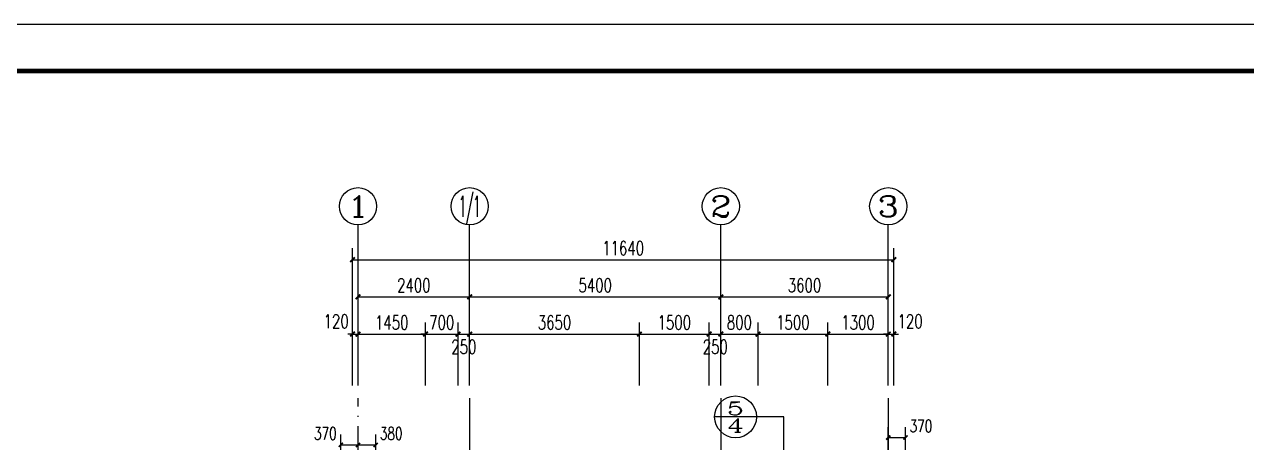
# Model space of a CAD drawing. Extents: x 79570 to 678837, y -1139230 to -612789.
# Drawn here: x 531861 to 558136, y -753625 to -744630 of the extents above; entities that cross this region are included whole.
import ezdxf
from ezdxf.enums import TextEntityAlignment as Align

# ---------------------------------------------------------------- set-up
doc = ezdxf.new("R2010")
doc.units = 0
doc.header["$LTSCALE"] = 1000
doc.header["$MEASUREMENT"] = 0
doc.linetypes.add('DOTE', pattern=[2.42, 2, -0.2, 0.02, -0.2])
for name, color, linetype in [('4', 4, 'Continuous'), ('A-注-尺寸标注......ANNO-DIMS', 90, 'Continuous'), ('A-注-尺寸标注.....ANNO-DIMS', 90, 'Continuous'), ('A-注-尺寸标注01...ANNO-DIMS-01', 95, 'Continuous'), ('A-注-符号注释.....ANNO-IDEN', 201, 'Continuous'), ('A-通-轴线..........COMM-GRID', 27, 'DOTE'), ('AXIS_TEXT', 7, 'Continuous'), ('PUB_TEXT', 7, 'Continuous'), ('结-图框', 6, 'Continuous')]:
    doc.layers.add(name, color=color, linetype=linetype)
doc.layers.add('ys-notprint', color=7, linetype='Continuous', plot=False)
doc.styles.add('_TCH_AXIS', font='COMPLEX', dxfattribs={"bigfont": 'GBCBIG'})
doc.styles.add('_TCH_DIM_T3', font='SIMPLEX', dxfattribs={"width": 0.705882, "bigfont": 'GBCBIG'})
doc.styles.add('_TCH_LABEL', font='COMPLEX', dxfattribs={"bigfont": 'GBCBIG'})
doc.styles.add('COMPLEX', font='COMPLEX')
doc.styles.add('蓝绿图框', font='', dxfattribs={"width": 0.7})
doc.styles.get('蓝绿图框').set_extended_font_data('SimSun')
doc.dimstyles.new('_TCH_ARCH&&100', dxfattribs={"dimtxt": 297.5, "dimasz": 100, "dimexe": 250, "dimexo": 300, "dimgap": 100, "dimtad": 1, "dimdec": 0, "dimzin": 0, "dimdsep": 46, "dimtxsty": '_TCH_DIM_T3', "dimblk": 'ARCHTICK', "dimcen": 0.09, "dimclrt": 7, "dimazin": 2, "dimtfac": 1, "dimtdec": 0, "dimtix": 1, "dimtmove": 2, "dimatfit": 3, "dimfxl": 1, "dimtolj": 1, "dimtzin": 0, "dimarcsym": 0})
doc.dimstyles.new('_TCH_ARCH&&90', dxfattribs={"dimtxt": 267.75, "dimasz": 90, "dimexe": 225, "dimexo": 270, "dimgap": 90, "dimtad": 1, "dimdec": 0, "dimzin": 0, "dimdsep": 46, "dimtxsty": '_TCH_DIM_T3', "dimblk": 'ARCHTICK', "dimcen": 0.09, "dimclrt": 7, "dimazin": 2, "dimtfac": 1, "dimtdec": 0, "dimtix": 1, "dimtmove": 2, "dimatfit": 3, "dimfxl": 1, "dimtolj": 1, "dimtzin": 0, "dimarcsym": 0})

# ---------------------------------------------------------------- blocks, each defined once
blk = doc.blocks.new('template_浙_标准图框A1_A1_0.0000_1bed4683cac0ca9b963c039433737638')
at = {"layer": '结-图框'}
blk.add_line((831, 584), (25, 584), dxfattribs=at)
blk.add_lwpolyline([(0, 0), (841, 0), (841, 594), (0, 594)], close=True, dxfattribs=at)
at = {"layer": '结-图框', "const_width": 1}
blk.add_lwpolyline([(25, 584), (25, 10), (831, 10), (831, 584)], close=True, dxfattribs=at)
at = {"color": 6, "style": '蓝绿图框', "width": 0.7}
for tag, p in [('专业审定', (782.48, 167.5)), ('专业审核', (782.48, 158.5)), ('项目经理', (782.48, 149.5)), ('专业负责', (782.48, 140.5)), ('专业校对', (782.48, 131.5)), ('专业设计', (782.48, 122.5)), ('专业制图', (782.48, 113.5))]:
    blk.add_attdef(tag, text='', height=3, dxfattribs=at).set_placement(p, align=Align.MIDDLE)
for tag, height, p in [('日期', 3, (821.45, 113.5)), ('建设单位', 3.5, (796, 97.72)), ('项目名称', 3.5, (796, 76.96)), ('子项名称', 3.5, (796.26, 63.69)), ('图纸名称', 3.5, (796.28, 51.48)), ('图纸名称', 3.5, (796.38, 46.45)), ('图纸名称', 3.5, (796.48, 41.64)), ('项目编号', 3, (796.15, 32.75)), ('图号', 3, (789.2, 23.5)), ('修改版次', 3, (823.75, 23.5))]:
    blk.add_attdef(tag, text='', height=height, dxfattribs=at).set_placement(p, align=Align.MIDDLE_CENTER)
at = {"layer": 'ys-notprint', "color": 6, "style": '蓝绿图框', "width": 0.7}
for tag, p in [('暖通', (21.09, 577.84)), ('电气', (21.02, 564.82)), ('给排水', (21.35, 552.55)), ('结构', (21.47, 539.64)), ('建筑', (21.4, 526.53))]:
    blk.add_attdef(tag, text='', height=2.5, rotation=90.7801, dxfattribs=at).set_placement(p, align=Align.MIDDLE)
blk.add_attdef('设计发图章', text='', height=3, dxfattribs=at).set_placement((747.09, 465.48), align=Align.MIDDLE)
at = {"layer": '结-图框', "style": '蓝绿图框', "width": 0.7}
for tag, p in [('项目经理', (792.5, 572)), ('专业负责', (792.5, 564)), ('专业设计', (792.5, 556))]:
    blk.add_attdef(tag, text='', height=3.5, dxfattribs=at).set_placement(p, align=Align.MIDDLE_CENTER)
blk = doc.blocks.new('_ArchTick')
at = {"color": 0, "linetype": 'ByBlock', "const_width": 0.4}
blk.add_lwpolyline([(-0.5, -0.5), (0.5, 0.5)], dxfattribs=at)
blk = doc.blocks.new('*D2551')
at = {"layer": 'A-注-尺寸标注......ANNO-DIMS', "color": 0, "lineweight": -2, "transparency": 16777216}
for p, q in [((539033, -752394), (539033, -750241)), ((541433, -752394), (541433, -750241)), ((539033, -750491), (541433, -750491))]:
    blk.add_line(p, q, dxfattribs=at)
at = {"layer": 'Defpoints', "color": 0, "transparency": 16777216}
for p in [(541433, -750491), (539033, -752694), (541433, -752694)]:
    blk.add_point(p, dxfattribs=at)
at = {"layer": 'A-注-尺寸标注......ANNO-DIMS', "color": 0, "lineweight": -2, "transparency": 16777216, "xscale": 100, "yscale": 100, "zscale": 100, "rotation": 180}
blk.add_blockref('_ArchTick', (539033, -750491), dxfattribs=at)
at = {"layer": 'A-注-尺寸标注......ANNO-DIMS', "color": 0, "lineweight": -2, "transparency": 16777216, "xscale": 100, "yscale": 100, "zscale": 100}
blk.add_blockref('_ArchTick', (541433, -750491), dxfattribs=at)
at = {"layer": 'A-注-尺寸标注......ANNO-DIMS', "color": 7, "transparency": 16777216, "insert": (540233, -750242), "char_height": 297.5, "attachment_point": 5, "style": '_TCH_DIM_T3'}
blk.add_mtext('\\A1;2400', dxfattribs=at)
blk = doc.blocks.new('*D2552')
at = {"layer": 'A-注-尺寸标注......ANNO-DIMS', "color": 0, "lineweight": -2, "transparency": 16777216}
for p, q in [((541433, -752394), (541433, -750241)), ((546833, -752394), (546833, -750241)), ((541433, -750491), (546833, -750491))]:
    blk.add_line(p, q, dxfattribs=at)
at = {"layer": 'Defpoints', "color": 0, "transparency": 16777216}
for p in [(546833, -750491), (541433, -752694), (546833, -752694)]:
    blk.add_point(p, dxfattribs=at)
at = {"layer": 'A-注-尺寸标注......ANNO-DIMS', "color": 0, "lineweight": -2, "transparency": 16777216, "xscale": 100, "yscale": 100, "zscale": 100, "rotation": 180}
blk.add_blockref('_ArchTick', (541433, -750491), dxfattribs=at)
at = {"layer": 'A-注-尺寸标注......ANNO-DIMS', "color": 0, "lineweight": -2, "transparency": 16777216, "xscale": 100, "yscale": 100, "zscale": 100}
blk.add_blockref('_ArchTick', (546833, -750491), dxfattribs=at)
at = {"layer": 'A-注-尺寸标注......ANNO-DIMS', "color": 7, "transparency": 16777216, "insert": (544133, -750242), "char_height": 297.5, "attachment_point": 5, "style": '_TCH_DIM_T3'}
blk.add_mtext('\\A1;5400', dxfattribs=at)
blk = doc.blocks.new('*D2553')
at = {"layer": 'A-注-尺寸标注......ANNO-DIMS', "color": 0, "lineweight": -2, "transparency": 16777216}
for p, q in [((546833, -752394), (546833, -750241)), ((550433, -752394), (550433, -750241)), ((546833, -750491), (550433, -750491))]:
    blk.add_line(p, q, dxfattribs=at)
at = {"layer": 'Defpoints', "color": 0, "transparency": 16777216}
for p in [(550433, -750491), (546833, -752694), (550433, -752694)]:
    blk.add_point(p, dxfattribs=at)
at = {"layer": 'A-注-尺寸标注......ANNO-DIMS', "color": 0, "lineweight": -2, "transparency": 16777216, "xscale": 100, "yscale": 100, "zscale": 100, "rotation": 180}
blk.add_blockref('_ArchTick', (546833, -750491), dxfattribs=at)
at = {"layer": 'A-注-尺寸标注......ANNO-DIMS', "color": 0, "lineweight": -2, "transparency": 16777216, "xscale": 100, "yscale": 100, "zscale": 100}
blk.add_blockref('_ArchTick', (550433, -750491), dxfattribs=at)
at = {"layer": 'A-注-尺寸标注......ANNO-DIMS', "color": 7, "transparency": 16777216, "insert": (548633, -750242), "char_height": 297.5, "attachment_point": 5, "style": '_TCH_DIM_T3'}
blk.add_mtext('\\A1;3600', dxfattribs=at)
blk = doc.blocks.new('*D2554')
at = {"layer": 'A-注-尺寸标注......ANNO-DIMS', "color": 0, "lineweight": -2, "transparency": 16777216}
for p, q in [((538913, -752394), (538913, -749441)), ((550553, -752394), (550553, -749441)), ((538913, -749691), (550553, -749691))]:
    blk.add_line(p, q, dxfattribs=at)
at = {"layer": 'Defpoints', "color": 0, "transparency": 16777216}
for p in [(550553, -749691), (538913, -752694), (550553, -752694)]:
    blk.add_point(p, dxfattribs=at)
at = {"layer": 'A-注-尺寸标注......ANNO-DIMS', "color": 0, "lineweight": -2, "transparency": 16777216, "xscale": 100, "yscale": 100, "zscale": 100, "rotation": 180}
blk.add_blockref('_ArchTick', (538913, -749691), dxfattribs=at)
at = {"layer": 'A-注-尺寸标注......ANNO-DIMS', "color": 0, "lineweight": -2, "transparency": 16777216, "xscale": 100, "yscale": 100, "zscale": 100}
blk.add_blockref('_ArchTick', (550553, -749691), dxfattribs=at)
at = {"layer": 'A-注-尺寸标注......ANNO-DIMS', "color": 7, "transparency": 16777216, "insert": (544733, -749442), "char_height": 297.5, "attachment_point": 5, "style": '_TCH_DIM_T3'}
blk.add_mtext('\\A1;11640', dxfattribs=at)
blk = doc.blocks.new('*D2560')
at = {"layer": 'A-注-尺寸标注01...ANNO-DIMS-01', "color": 0, "lineweight": -2, "transparency": 16777216}
for p, q in [((550433, -752394), (550433, -751041)), ((550553, -752394), (550553, -751041)), ((550433, -751291), (550333, -751291)), ((550433, -751291), (550553, -751291)), ((550553, -751291), (550653, -751291))]:
    blk.add_line(p, q, dxfattribs=at)
at = {"layer": 'Defpoints', "color": 0, "transparency": 16777216}
for p in [(550553, -751291), (550433, -752694), (550553, -752694)]:
    blk.add_point(p, dxfattribs=at)
at = {"layer": 'A-注-尺寸标注01...ANNO-DIMS-01', "color": 0, "lineweight": -2, "transparency": 16777216, "xscale": 100, "yscale": 100, "zscale": 100}
blk.add_blockref('_ArchTick', (550433, -751291), dxfattribs=at)
at = {"layer": 'A-注-尺寸标注01...ANNO-DIMS-01', "color": 0, "lineweight": -2, "transparency": 16777216, "xscale": 100, "yscale": 100, "zscale": 100, "rotation": 180}
blk.add_blockref('_ArchTick', (550553, -751291), dxfattribs=at)
at = {"layer": 'A-注-尺寸标注01...ANNO-DIMS-01', "color": 7, "transparency": 16777216, "insert": (550903, -751016), "char_height": 297.5, "attachment_point": 5, "style": '_TCH_DIM_T3'}
blk.add_mtext('\\A1;120', dxfattribs=at)
blk = doc.blocks.new('*D2561')
at = {"layer": 'A-注-尺寸标注01...ANNO-DIMS-01', "color": 0, "lineweight": -2, "transparency": 16777216}
for p, q in [((549133, -752394), (549133, -751041)), ((550433, -752394), (550433, -751041)), ((549133, -751291), (550433, -751291))]:
    blk.add_line(p, q, dxfattribs=at)
at = {"layer": 'Defpoints', "color": 0, "transparency": 16777216}
for p in [(550433, -751291), (549133, -752694), (550433, -752694)]:
    blk.add_point(p, dxfattribs=at)
at = {"layer": 'A-注-尺寸标注01...ANNO-DIMS-01', "color": 0, "lineweight": -2, "transparency": 16777216, "xscale": 100, "yscale": 100, "zscale": 100, "rotation": 180}
blk.add_blockref('_ArchTick', (549133, -751291), dxfattribs=at)
at = {"layer": 'A-注-尺寸标注01...ANNO-DIMS-01', "color": 0, "lineweight": -2, "transparency": 16777216, "xscale": 100, "yscale": 100, "zscale": 100}
blk.add_blockref('_ArchTick', (550433, -751291), dxfattribs=at)
at = {"layer": 'A-注-尺寸标注01...ANNO-DIMS-01', "color": 7, "transparency": 16777216, "insert": (549783, -751042), "char_height": 297.5, "attachment_point": 5, "style": '_TCH_DIM_T3'}
blk.add_mtext('\\A1;1300', dxfattribs=at)
blk = doc.blocks.new('*D2562')
at = {"layer": 'A-注-尺寸标注01...ANNO-DIMS-01', "color": 0, "lineweight": -2, "transparency": 16777216}
for p, q in [((547633, -752394), (547633, -751041)), ((549133, -752394), (549133, -751041)), ((547633, -751291), (549133, -751291))]:
    blk.add_line(p, q, dxfattribs=at)
at = {"layer": 'Defpoints', "color": 0, "transparency": 16777216}
for p in [(549133, -751291), (547633, -752694), (549133, -752694)]:
    blk.add_point(p, dxfattribs=at)
at = {"layer": 'A-注-尺寸标注01...ANNO-DIMS-01', "color": 0, "lineweight": -2, "transparency": 16777216, "xscale": 100, "yscale": 100, "zscale": 100, "rotation": 180}
blk.add_blockref('_ArchTick', (547633, -751291), dxfattribs=at)
at = {"layer": 'A-注-尺寸标注01...ANNO-DIMS-01', "color": 0, "lineweight": -2, "transparency": 16777216, "xscale": 100, "yscale": 100, "zscale": 100}
blk.add_blockref('_ArchTick', (549133, -751291), dxfattribs=at)
at = {"layer": 'A-注-尺寸标注01...ANNO-DIMS-01', "color": 7, "transparency": 16777216, "insert": (548383, -751042), "char_height": 297.5, "attachment_point": 5, "style": '_TCH_DIM_T3'}
blk.add_mtext('\\A1;1500', dxfattribs=at)
blk = doc.blocks.new('*D2563')
at = {"layer": 'A-注-尺寸标注01...ANNO-DIMS-01', "color": 0, "lineweight": -2, "transparency": 16777216}
for p, q in [((546833, -752394), (546833, -751041)), ((547633, -752394), (547633, -751041)), ((546833, -751291), (547633, -751291))]:
    blk.add_line(p, q, dxfattribs=at)
at = {"layer": 'Defpoints', "color": 0, "transparency": 16777216}
for p in [(547633, -751291), (546833, -752694), (547633, -752694)]:
    blk.add_point(p, dxfattribs=at)
at = {"layer": 'A-注-尺寸标注01...ANNO-DIMS-01', "color": 0, "lineweight": -2, "transparency": 16777216, "xscale": 100, "yscale": 100, "zscale": 100, "rotation": 180}
blk.add_blockref('_ArchTick', (546833, -751291), dxfattribs=at)
at = {"layer": 'A-注-尺寸标注01...ANNO-DIMS-01', "color": 0, "lineweight": -2, "transparency": 16777216, "xscale": 100, "yscale": 100, "zscale": 100}
blk.add_blockref('_ArchTick', (547633, -751291), dxfattribs=at)
at = {"layer": 'A-注-尺寸标注01...ANNO-DIMS-01', "color": 7, "transparency": 16777216, "insert": (547233, -751042), "char_height": 297.5, "attachment_point": 5, "style": '_TCH_DIM_T3'}
blk.add_mtext('\\A1;800', dxfattribs=at)
blk = doc.blocks.new('*D2564')
at = {"layer": 'A-注-尺寸标注01...ANNO-DIMS-01', "color": 0, "lineweight": -2, "transparency": 16777216}
for p, q in [((546583, -752394), (546583, -751041)), ((546833, -752394), (546833, -751041)), ((546583, -751291), (546833, -751291))]:
    blk.add_line(p, q, dxfattribs=at)
at = {"layer": 'Defpoints', "color": 0, "transparency": 16777216}
for p in [(546833, -751291), (546583, -752694), (546833, -752694)]:
    blk.add_point(p, dxfattribs=at)
at = {"layer": 'A-注-尺寸标注01...ANNO-DIMS-01', "color": 0, "lineweight": -2, "transparency": 16777216, "xscale": 100, "yscale": 100, "zscale": 100, "rotation": 180}
blk.add_blockref('_ArchTick', (546583, -751291), dxfattribs=at)
at = {"layer": 'A-注-尺寸标注01...ANNO-DIMS-01', "color": 0, "lineweight": -2, "transparency": 16777216, "xscale": 100, "yscale": 100, "zscale": 100}
blk.add_blockref('_ArchTick', (546833, -751291), dxfattribs=at)
at = {"layer": 'A-注-尺寸标注01...ANNO-DIMS-01', "color": 7, "transparency": 16777216, "insert": (546713, -751566), "char_height": 297.5, "attachment_point": 5, "style": '_TCH_DIM_T3'}
blk.add_mtext('\\A1;250', dxfattribs=at)
blk = doc.blocks.new('*D2565')
at = {"layer": 'A-注-尺寸标注01...ANNO-DIMS-01', "color": 0, "lineweight": -2, "transparency": 16777216}
for p, q in [((545083, -752394), (545083, -751041)), ((546583, -752394), (546583, -751041)), ((545083, -751291), (546583, -751291))]:
    blk.add_line(p, q, dxfattribs=at)
at = {"layer": 'Defpoints', "color": 0, "transparency": 16777216}
for p in [(546583, -751291), (545083, -752694), (546583, -752694)]:
    blk.add_point(p, dxfattribs=at)
at = {"layer": 'A-注-尺寸标注01...ANNO-DIMS-01', "color": 0, "lineweight": -2, "transparency": 16777216, "xscale": 100, "yscale": 100, "zscale": 100, "rotation": 180}
blk.add_blockref('_ArchTick', (545083, -751291), dxfattribs=at)
at = {"layer": 'A-注-尺寸标注01...ANNO-DIMS-01', "color": 0, "lineweight": -2, "transparency": 16777216, "xscale": 100, "yscale": 100, "zscale": 100}
blk.add_blockref('_ArchTick', (546583, -751291), dxfattribs=at)
at = {"layer": 'A-注-尺寸标注01...ANNO-DIMS-01', "color": 7, "transparency": 16777216, "insert": (545833, -751042), "char_height": 297.5, "attachment_point": 5, "style": '_TCH_DIM_T3'}
blk.add_mtext('\\A1;1500', dxfattribs=at)
blk = doc.blocks.new('*D2566')
at = {"layer": 'A-注-尺寸标注01...ANNO-DIMS-01', "color": 0, "lineweight": -2, "transparency": 16777216}
for p, q in [((541433, -752394), (541433, -751041)), ((545083, -752394), (545083, -751041)), ((541433, -751291), (545083, -751291))]:
    blk.add_line(p, q, dxfattribs=at)
at = {"layer": 'Defpoints', "color": 0, "transparency": 16777216}
for p in [(545083, -751291), (541433, -752694), (545083, -752694)]:
    blk.add_point(p, dxfattribs=at)
at = {"layer": 'A-注-尺寸标注01...ANNO-DIMS-01', "color": 0, "lineweight": -2, "transparency": 16777216, "xscale": 100, "yscale": 100, "zscale": 100, "rotation": 180}
blk.add_blockref('_ArchTick', (541433, -751291), dxfattribs=at)
at = {"layer": 'A-注-尺寸标注01...ANNO-DIMS-01', "color": 0, "lineweight": -2, "transparency": 16777216, "xscale": 100, "yscale": 100, "zscale": 100}
blk.add_blockref('_ArchTick', (545083, -751291), dxfattribs=at)
at = {"layer": 'A-注-尺寸标注01...ANNO-DIMS-01', "color": 7, "transparency": 16777216, "insert": (543258, -751042), "char_height": 297.5, "attachment_point": 5, "style": '_TCH_DIM_T3'}
blk.add_mtext('\\A1;3650', dxfattribs=at)
blk = doc.blocks.new('*D2567')
at = {"layer": 'A-注-尺寸标注01...ANNO-DIMS-01', "color": 0, "lineweight": -2, "transparency": 16777216}
for p, q in [((541183, -752394), (541183, -751041)), ((541433, -752394), (541433, -751041)), ((541183, -751291), (541433, -751291))]:
    blk.add_line(p, q, dxfattribs=at)
at = {"layer": 'Defpoints', "color": 0, "transparency": 16777216}
for p in [(541433, -751291), (541183, -752694), (541433, -752694)]:
    blk.add_point(p, dxfattribs=at)
at = {"layer": 'A-注-尺寸标注01...ANNO-DIMS-01', "color": 0, "lineweight": -2, "transparency": 16777216, "xscale": 100, "yscale": 100, "zscale": 100, "rotation": 180}
blk.add_blockref('_ArchTick', (541183, -751291), dxfattribs=at)
at = {"layer": 'A-注-尺寸标注01...ANNO-DIMS-01', "color": 0, "lineweight": -2, "transparency": 16777216, "xscale": 100, "yscale": 100, "zscale": 100}
blk.add_blockref('_ArchTick', (541433, -751291), dxfattribs=at)
at = {"layer": 'A-注-尺寸标注01...ANNO-DIMS-01', "color": 7, "transparency": 16777216, "insert": (541308, -751566), "char_height": 297.5, "attachment_point": 5, "style": '_TCH_DIM_T3'}
blk.add_mtext('\\A1;250', dxfattribs=at)
blk = doc.blocks.new('*D2568')
at = {"layer": 'A-注-尺寸标注01...ANNO-DIMS-01', "color": 0, "lineweight": -2, "transparency": 16777216}
for p, q in [((540483, -752394), (540483, -751041)), ((541183, -752394), (541183, -751041)), ((540483, -751291), (540383, -751291)), ((540483, -751291), (541183, -751291)), ((541183, -751291), (541283, -751291))]:
    blk.add_line(p, q, dxfattribs=at)
at = {"layer": 'Defpoints', "color": 0, "transparency": 16777216}
for p in [(541183, -751291), (540483, -752694), (541183, -752694)]:
    blk.add_point(p, dxfattribs=at)
at = {"layer": 'A-注-尺寸标注01...ANNO-DIMS-01', "color": 0, "lineweight": -2, "transparency": 16777216, "xscale": 100, "yscale": 100, "zscale": 100}
blk.add_blockref('_ArchTick', (540483, -751291), dxfattribs=at)
at = {"layer": 'A-注-尺寸标注01...ANNO-DIMS-01', "color": 0, "lineweight": -2, "transparency": 16777216, "xscale": 100, "yscale": 100, "zscale": 100, "rotation": 180}
blk.add_blockref('_ArchTick', (541183, -751291), dxfattribs=at)
at = {"layer": 'A-注-尺寸标注01...ANNO-DIMS-01', "color": 7, "transparency": 16777216, "insert": (540833, -751042), "char_height": 297.5, "attachment_point": 5, "style": '_TCH_DIM_T3'}
blk.add_mtext('\\A1;700', dxfattribs=at)
blk = doc.blocks.new('*D2569')
at = {"layer": 'A-注-尺寸标注01...ANNO-DIMS-01', "color": 0, "lineweight": -2, "transparency": 16777216}
for p, q in [((539033, -752394), (539033, -751041)), ((540483, -752394), (540483, -751041)), ((539033, -751291), (540483, -751291))]:
    blk.add_line(p, q, dxfattribs=at)
at = {"layer": 'Defpoints', "color": 0, "transparency": 16777216}
for p in [(540483, -751291), (539033, -752694), (540483, -752694)]:
    blk.add_point(p, dxfattribs=at)
at = {"layer": 'A-注-尺寸标注01...ANNO-DIMS-01', "color": 0, "lineweight": -2, "transparency": 16777216, "xscale": 100, "yscale": 100, "zscale": 100, "rotation": 180}
blk.add_blockref('_ArchTick', (539033, -751291), dxfattribs=at)
at = {"layer": 'A-注-尺寸标注01...ANNO-DIMS-01', "color": 0, "lineweight": -2, "transparency": 16777216, "xscale": 100, "yscale": 100, "zscale": 100}
blk.add_blockref('_ArchTick', (540483, -751291), dxfattribs=at)
at = {"layer": 'A-注-尺寸标注01...ANNO-DIMS-01', "color": 7, "transparency": 16777216, "insert": (539758, -751042), "char_height": 297.5, "attachment_point": 5, "style": '_TCH_DIM_T3'}
blk.add_mtext('\\A1;1450', dxfattribs=at)
blk = doc.blocks.new('*D2570')
at = {"layer": 'A-注-尺寸标注01...ANNO-DIMS-01', "color": 0, "lineweight": -2, "transparency": 16777216}
for p, q in [((538913, -752394), (538913, -751041)), ((539033, -752394), (539033, -751041)), ((538913, -751291), (538813, -751291)), ((538913, -751291), (539033, -751291)), ((539033, -751291), (539133, -751291))]:
    blk.add_line(p, q, dxfattribs=at)
at = {"layer": 'Defpoints', "color": 0, "transparency": 16777216}
for p in [(539033, -751291), (538913, -752694), (539033, -752694)]:
    blk.add_point(p, dxfattribs=at)
at = {"layer": 'A-注-尺寸标注01...ANNO-DIMS-01', "color": 0, "lineweight": -2, "transparency": 16777216, "xscale": 100, "yscale": 100, "zscale": 100}
blk.add_blockref('_ArchTick', (538913, -751291), dxfattribs=at)
at = {"layer": 'A-注-尺寸标注01...ANNO-DIMS-01', "color": 0, "lineweight": -2, "transparency": 16777216, "xscale": 100, "yscale": 100, "zscale": 100, "rotation": 180}
blk.add_blockref('_ArchTick', (539033, -751291), dxfattribs=at)
at = {"layer": 'A-注-尺寸标注01...ANNO-DIMS-01', "color": 7, "transparency": 16777216, "insert": (538563, -751016), "char_height": 297.5, "attachment_point": 5, "style": '_TCH_DIM_T3'}
blk.add_mtext('\\A1;120', dxfattribs=at)
blk = doc.blocks.new('_AXISO')
blk.add_circle((0, 0), 0.5)
at = {"layer": 'AXIS_TEXT', "style": 'COMPLEX', "width": 1.041667}
blk.add_attdef('A', text='', height=0.56, dxfattribs=at).set_placement((-0.25, -0.28), (0.25, -0.28), align=Align.FIT)
blk = doc.blocks.new('*D2599')
at = {"layer": 'A-注-尺寸标注01...ANNO-DIMS-01', "color": 0, "lineweight": -2, "transparency": 16777216}
for p, q in [((550433, -754031), (550433, -753292)), ((550803, -754031), (550803, -753292)), ((550433, -753517), (550803, -753517))]:
    blk.add_line(p, q, dxfattribs=at)
at = {"layer": 'Defpoints', "color": 0, "transparency": 16777216}
for p in [(550803, -753517), (550433, -754301), (550803, -754301)]:
    blk.add_point(p, dxfattribs=at)
at = {"layer": 'A-注-尺寸标注01...ANNO-DIMS-01', "color": 0, "lineweight": -2, "transparency": 16777216, "xscale": 90, "yscale": 90, "zscale": 90, "rotation": 180}
blk.add_blockref('_ArchTick', (550433, -753517), dxfattribs=at)
at = {"layer": 'A-注-尺寸标注01...ANNO-DIMS-01', "color": 0, "lineweight": -2, "transparency": 16777216, "xscale": 90, "yscale": 90, "zscale": 90}
blk.add_blockref('_ArchTick', (550803, -753517), dxfattribs=at)
at = {"layer": 'A-注-尺寸标注01...ANNO-DIMS-01', "color": 7, "transparency": 16777216, "insert": (551136, -753269), "char_height": 267.8, "attachment_point": 5, "style": '_TCH_DIM_T3'}
blk.add_mtext('\\A1;370', dxfattribs=at)
blk = doc.blocks.new('*D2602')
at = {"layer": 'A-注-尺寸标注01...ANNO-DIMS-01', "color": 0, "lineweight": -2, "transparency": 16777216}
for p, q in [((538663, -754052), (538663, -753451)), ((539033, -754052), (539033, -753451)), ((538663, -753676), (539033, -753676))]:
    blk.add_line(p, q, dxfattribs=at)
at = {"layer": 'Defpoints', "color": 0, "transparency": 16777216}
for p in [(539033, -753676), (538663, -754322), (539033, -754322)]:
    blk.add_point(p, dxfattribs=at)
at = {"layer": 'A-注-尺寸标注01...ANNO-DIMS-01', "color": 0, "lineweight": -2, "transparency": 16777216, "xscale": 90, "yscale": 90, "zscale": 90, "rotation": 180}
blk.add_blockref('_ArchTick', (538663, -753676), dxfattribs=at)
at = {"layer": 'A-注-尺寸标注01...ANNO-DIMS-01', "color": 0, "lineweight": -2, "transparency": 16777216, "xscale": 90, "yscale": 90, "zscale": 90}
blk.add_blockref('_ArchTick', (539033, -753676), dxfattribs=at)
at = {"layer": 'A-注-尺寸标注01...ANNO-DIMS-01', "color": 7, "transparency": 16777216, "insert": (538330, -753429), "char_height": 267.8, "attachment_point": 5, "style": '_TCH_DIM_T3'}
blk.add_mtext('\\A1;370', dxfattribs=at)
blk = doc.blocks.new('*D2603')
at = {"layer": 'A-注-尺寸标注01...ANNO-DIMS-01', "color": 0, "lineweight": -2, "transparency": 16777216}
for p, q in [((539033, -754052), (539033, -753451)), ((539413, -754052), (539413, -753451)), ((539033, -753676), (539413, -753676))]:
    blk.add_line(p, q, dxfattribs=at)
at = {"layer": 'Defpoints', "color": 0, "transparency": 16777216}
for p in [(539413, -753676), (539033, -754322), (539413, -754322)]:
    blk.add_point(p, dxfattribs=at)
at = {"layer": 'A-注-尺寸标注01...ANNO-DIMS-01', "color": 0, "lineweight": -2, "transparency": 16777216, "xscale": 90, "yscale": 90, "zscale": 90, "rotation": 180}
blk.add_blockref('_ArchTick', (539033, -753676), dxfattribs=at)
at = {"layer": 'A-注-尺寸标注01...ANNO-DIMS-01', "color": 0, "lineweight": -2, "transparency": 16777216, "xscale": 90, "yscale": 90, "zscale": 90}
blk.add_blockref('_ArchTick', (539413, -753676), dxfattribs=at)
at = {"layer": 'A-注-尺寸标注01...ANNO-DIMS-01', "color": 7, "transparency": 16777216, "insert": (539746, -753429), "char_height": 267.8, "attachment_point": 5, "style": '_TCH_DIM_T3'}
blk.add_mtext('\\A1;380', dxfattribs=at)

msp = doc.modelspace()

# ---------------------------------------------------------------- linework, layer by layer
at = {"layer": 'A-注-尺寸标注.....ANNO-DIMS'}
for p, q in [((539032.9, -751090.3), (539032.9, -748941.1)), ((541432.9, -751090.3), (541432.9, -748941.1)), ((546832.9, -751090.3), (546832.9, -748941.1)), ((550432.9, -751090.3), (550432.9, -748941.1))]:
    msp.add_line(p, q, dxfattribs=at)
at = {"layer": 'A-注-符号注释.....ANNO-IDEN'}
for p, q in [((547599.7, -753071.5), (546699.7, -753071.5)), ((548186.2, -753071.5), (547599.7, -753071.5)), ((548186.2, -754874.8), (548186.2, -753071.5))]:
    msp.add_line(p, q, dxfattribs=at)
msp.add_circle((547149.7, -753071.5), 450, dxfattribs=at)
at = {"layer": 'A-通-轴线..........COMM-GRID'}
for p, q in [((539032.9, -767370.9), (539032.9, -752670.9)), ((541432.9, -752670.9), (541432.9, -757670.9)), ((546832.9, -752670.9), (546832.9, -767370.9)), ((550432.9, -752670.9), (550432.9, -767370.9))]:
    msp.add_line(p, q, dxfattribs=at)

# ---------------------------------------------------------------- block references
at = {"layer": '4', "xscale": 100, "yscale": 100, "zscale": 100}
msp.add_blockref('template_浙_标准图框A1_A1_0.0000_1bed4683cac0ca9b963c039433737638', (518391.3, -804029.7), dxfattribs=at)
at = {"layer": 'A-注-尺寸标注.....ANNO-DIMS'}
ref = msp.add_blockref('_AXISO', (539032.9, -748541.1), dxfattribs=dict(at, xscale=800, yscale=800, zscale=800))
ref.add_attrib('A', '1', dxfattribs={"layer": 'AXIS_TEXT', "height": 452.5, "style": '_TCH_AXIS', "width": 2.333333}).set_placement((538806.6, -748767.4), (539259.2, -748767.4), align=Align.FIT)
ref = msp.add_blockref('_AXISO', (541432.9, -748541.1), dxfattribs=dict(at, xscale=800, yscale=800, zscale=800))
ref.add_attrib('A', '1/1', dxfattribs={"layer": 'AXIS_TEXT', "height": 452.55, "style": '_TCH_AXIS', "width": 0.456522}).set_placement((541206.6, -748767.4), (541659.2, -748767.4), align=Align.FIT)
ref = msp.add_blockref('_AXISO', (546832.9, -748541.1), dxfattribs=dict(at, xscale=800, yscale=800, zscale=800))
ref.add_attrib('A', '2', dxfattribs={"layer": 'AXIS_TEXT', "height": 452.5, "style": '_TCH_AXIS', "width": 1.5}).set_placement((546606.6, -748767.4), (547059.2, -748767.4), align=Align.FIT)
ref = msp.add_blockref('_AXISO', (550432.9, -748541.1), dxfattribs=dict(at, xscale=800, yscale=800, zscale=800))
ref.add_attrib('A', '3', dxfattribs={"layer": 'AXIS_TEXT', "height": 452.5, "style": '_TCH_AXIS', "width": 1.5}).set_placement((550206.6, -748767.4), (550659.2, -748767.4), align=Align.FIT)

# ---------------------------------------------------------------- texts
at = {"layer": 'PUB_TEXT', "style": '_TCH_LABEL'}
for s, width, p, p2 in [('5', 1.875, (546968.5, -753035.3), (547330.8, -753035.3)), ('4', 1.640625, (546968.5, -753397.5), (547330.8, -753397.5))]:
    msp.add_text(s, height=289.8, dxfattribs=dict(at, width=width)).set_placement(p, p2, align=Align.FIT)

# ---------------------------------------------------------------- dimensions: what is measured, and where the dimension line sits
at = {"layer": 'A-注-尺寸标注......ANNO-DIMS'}
for p1, p2, distance, picture, middle in [((538912.9, -752694.5), (550552.9, -752694.5), 3003.4, '*D2554', (544732.9, -749442.3)), ((539032.9, -752694.5), (541432.9, -752694.5), 2203.4, '*D2551', (540232.9, -750242.3)), ((541432.9, -752694.5), (546832.9, -752694.5), 2203.4, '*D2552', (544132.9, -750242.3)), ((546832.9, -752694.5), (550432.9, -752694.5), 2203.4, '*D2553', (548632.9, -750242.3))]:
    dim = msp.add_aligned_dim(p1=p1, p2=p2, distance=distance, dimstyle='_TCH_ARCH&&100', dxfattribs=at)
    dim.commit()
    dim.dimension.update_dxf_attribs({"geometry": picture, "text_midpoint": middle})
at = {"layer": 'A-注-尺寸标注01...ANNO-DIMS-01'}
for base, p1, p2, angle, dimstyle, picture, middle in [((539032.9, -751291.1), (538912.9, -752694.5), (539032.9, -752694.5), 0, '_TCH_ARCH&&100', '*D2570', (538562.9, -751016.1)), ((550552.9, -751291.1), (550432.9, -752694.5), (550552.9, -752694.5), 0, '_TCH_ARCH&&100', '*D2560', (550902.9, -751016.1)), ((541432.9, -751291.1), (541182.9, -752694.5), (541432.9, -752694.5), 0, '_TCH_ARCH&&100', '*D2567', (541307.9, -751566.1)), ((546832.9, -751291.1), (546582.9, -752694.5), (546832.9, -752694.5), 0, '_TCH_ARCH&&100', '*D2564', (546712.9, -751566.1)), ((539032.9, -753676.4), (538662.9, -754322), (539032.9, -754322), 0, '_TCH_ARCH&&90', '*D2602', (538329.9, -753428.9)), ((539412.9, -753676.4), (539032.9, -754322), (539412.9, -754322), 0, '_TCH_ARCH&&90', '*D2603', (539745.9, -753428.9)), ((550802.9, -753516.8), (550432.9, -754300.9), (550802.9, -754300.9), 360, '_TCH_ARCH&&90', '*D2599', (551135.9, -753269.3))]:
    dim = msp.add_linear_dim(base=base, p1=p1, p2=p2, angle=angle, dimstyle=dimstyle, dxfattribs=at)
    dim.commit()
    dim.dimension.update_dxf_attribs({"geometry": picture, "text_midpoint": middle, "dimtype": 161})
for p1, p2, picture, middle in [((539032.9, -752694.5), (540482.9, -752694.5), '*D2569', (539757.9, -751042.3)), ((540482.9, -752694.5), (541182.9, -752694.5), '*D2568', (540832.9, -751042.3)), ((541432.9, -752694.5), (545082.9, -752694.5), '*D2566', (543257.9, -751042.3)), ((545082.9, -752694.5), (546582.9, -752694.5), '*D2565', (545832.9, -751042.3)), ((546832.9, -752694.5), (547632.9, -752694.5), '*D2563', (547232.9, -751042.3)), ((547632.9, -752694.5), (549132.9, -752694.5), '*D2562', (548382.9, -751042.3)), ((549132.9, -752694.5), (550432.9, -752694.5), '*D2561', (549782.9, -751042.3))]:
    dim = msp.add_aligned_dim(p1=p1, p2=p2, distance=1403.4, dimstyle='_TCH_ARCH&&100', dxfattribs=at)
    dim.commit()
    dim.dimension.update_dxf_attribs({"geometry": picture, "text_midpoint": middle})

doc.saveas('drawing.dxf')
